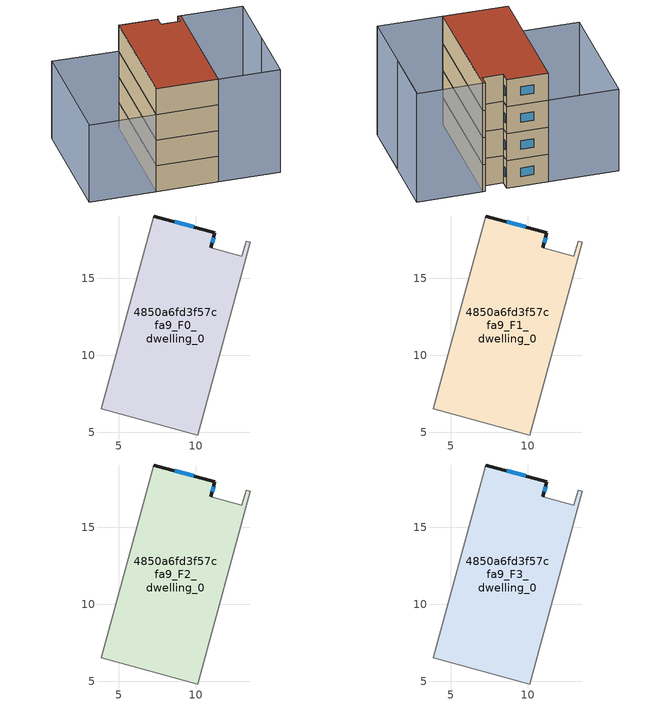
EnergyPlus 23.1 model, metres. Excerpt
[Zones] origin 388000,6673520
4850a6fd3f57cfa9_F0_dwelling_0
 floor ground (EU_floor_Construction): 13.26,17.39 13.54,17.31 10.13,4.83 3.86,6.54 7.27,19.03 11.24,17.94 10.97,16.96 12.99,16.41 z0
 wall outside (EU_wall_Construction): 10.97,16.96 11.24,17.94 7.27,19.03 z0:3
 wall adiabatic (EU_wall_Construction): 7.27,19.03 3.86,6.54 10.13,4.83 13.54,17.31 13.26,17.39 12.99,16.41 10.97,16.96 z0:3
 window (EU_Window_Construction): 9.88,18.31 8.63,18.66 / 11.07,17.3 11.15,17.61 z1.03:1.97
4850a6fd3f57cfa9_F1_dwelling_0
 floor to 4850a6fd3f57cfa9_F0_dwelling_0 (EU_floor_Construction): 13.26,17.39 13.54,17.31 10.13,4.83 3.86,6.54 7.27,19.03 11.24,17.94 10.97,16.96 12.99,16.41 z3
 wall outside (EU_wall_Construction): 10.97,16.96 11.24,17.94 7.27,19.03 z3:6
 wall adiabatic (EU_wall_Construction): 7.27,19.03 3.86,6.54 10.13,4.83 13.54,17.31 13.26,17.39 12.99,16.41 10.97,16.96 z3:6
 window (EU_Window_Construction): 9.88,18.31 8.63,18.66 / 11.07,17.3 11.15,17.61 z4.03:4.97
4850a6fd3f57cfa9_F2_dwelling_0
 floor to 4850a6fd3f57cfa9_F1_dwelling_0 (EU_floor_Construction): 13.26,17.39 13.54,17.31 10.13,4.83 3.86,6.54 7.27,19.03 11.24,17.94 10.97,16.96 12.99,16.41 z6
 wall outside (EU_wall_Construction): 10.97,16.96 11.24,17.94 7.27,19.03 z6:9
 wall adiabatic (EU_wall_Construction): 7.27,19.03 3.86,6.54 10.13,4.83 13.54,17.31 13.26,17.39 12.99,16.41 10.97,16.96 z6:9
 window (EU_Window_Construction): 9.88,18.31 8.63,18.66 / 11.07,17.3 11.15,17.61 z7.03:7.97
4850a6fd3f57cfa9_F3_dwelling_0
 floor to 4850a6fd3f57cfa9_F2_dwelling_0 (EU_floor_Construction): 13.26,17.39 13.54,17.31 10.13,4.83 3.86,6.54 7.27,19.03 11.24,17.94 10.97,16.96 12.99,16.41 z9
 wall outside (EU_wall_Construction): 10.97,16.96 11.24,17.94 7.27,19.03 z9:12
 wall adiabatic (EU_wall_Construction): 7.27,19.03 3.86,6.54 10.13,4.83 13.54,17.31 13.26,17.39 12.99,16.41 10.97,16.96 z9:12
 window (EU_Window_Construction): 9.88,18.31 8.63,18.66 / 11.07,17.3 11.15,17.61 z10.03:10.97
 roof outside (EU_roof_Construction): 10.13,4.83 13.54,17.31 13.26,17.39 12.99,16.41 10.97,16.96 11.24,17.94 7.27,19.03 3.86,6.54 z12
shading: 16.39,3.11 19.81,15.6 / 19.81,15.6 16.39,3.11 / 16.39,3.11 10.13,4.82 / 10.13,4.82 13.54,17.31 / 13.54,17.31 19.81,15.6 z0:12; 0.52,20.87 7.27,19.03 / 7.27,19.03 3.86,6.54 / 3.86,6.54 -2.89,8.38 / -2.89,8.38 0.52,20.87 z0:9
[Building]
EU S2 Campaign: North Axis=0; Terrain=City; Solar Distribution=FullExterior
[Site:Location]
Helsinki-Vantaa.AP: Latitude=60.317; Longitude=24.963; Time Zone=2; Elevation=54.6
[SizingPeriod:WeatherFileDays]
AnnualSizingPeriod: Begin Month=1; Begin Day of Month=1; End Month=12; End Day of Month=31; Day of Week for Start Day=Monday; Use Weather File Daylight Saving Period=No; Use Weather File Rain and Snow Indicators=No
[MATERIAL]
EU_InternalMass_Material: Roughness=MediumRough; Thickness=0.1; Conductivity=1; Density=1800; Specific Heat=900; Thermal Absorptance=0.9; Solar Absorptance=0.7; Visible Absorptance=0.7
[MATERIAL:NOMASS] Roughness=MediumRough; Thermal Absorptance=0.9; Solar Absorptance=0.7; Visible Absorptance=0.7
Name | Thermal Resistance
EU_wall_NoMass | 6.47353
EU_roof_NoMass | 12.2278
EU_floor_NoMass | 6.87813
[WINDOWMATERIAL:SIMPLEGLAZINGSYSTEM]
EU_Window_SimpleGlazing: UFactor=0.908678; Solar Heat Gain Coefficient=0.7; Visible Transmittance=0.7
[CONSTRUCTION]
EU_wall_Construction: EU_wall_NoMass
EU_roof_Construction: EU_roof_NoMass
EU_floor_Construction: EU_floor_NoMass
EU_Window_Construction: EU_Window_SimpleGlazing
EU_InternalMass_Construction: EU_InternalMass_Material
[ZONE] Type=1; Multiplier=1; Ceiling Height=autocalculate; Floor Area=autocalculate; Part of Total Floor Area=Yes
Name | Volume
4850a6fd3f57cfa9_F0_dwelling_0 | 246.011
4850a6fd3f57cfa9_F1_dwelling_0; 4850a6fd3f57cfa9_F2_dwelling_0; 4850a6fd3f57cfa9_F3_dwelling_0 | 246.012
[INTERNALMASS] Construction=EU_InternalMass_Construction; Surface Area=82.0033
Name | Zone or ZoneList
4850a6fd3f57cfa9_F0_dwelling_0_EU_InternalMass | 4850a6fd3f57cfa9_F0_dwelling_0
4850a6fd3f57cfa9_F1_dwelling_0_EU_InternalMass | 4850a6fd3f57cfa9_F1_dwelling_0
4850a6fd3f57cfa9_F2_dwelling_0_EU_InternalMass | 4850a6fd3f57cfa9_F2_dwelling_0
4850a6fd3f57cfa9_F3_dwelling_0_EU_InternalMass | 4850a6fd3f57cfa9_F3_dwelling_0
[OTHEREQUIPMENT] Fuel Type=Electricity; Design Level Calculation Method=Watts/Area; Power per Zone Floor Area=1; Fraction Latent=0; Fraction Radiant=0; Fraction Lost=0; Carbon Dioxide Generation Rate=0; EndUse Subcategory=EU_Step8_InternalGains
Name | Zone or ZoneList or Space or SpaceList | Schedule
EU_Step8_InternalGain_4850a6fd3f57cfa9_F0_dwelling_0_f000 | 4850a6fd3f57cfa9_F0_dwelling_0 | EU_Step8_GainSchedule_4850a6fd3f57cfa9_F0_dwelling_0_f000
EU_Step8_InternalGain_4850a6fd3f57cfa9_F1_dwelling_0_f000 | 4850a6fd3f57cfa9_F1_dwelling_0 | EU_Step8_GainSchedule_4850a6fd3f57cfa9_F1_dwelling_0_f000
EU_Step8_InternalGain_4850a6fd3f57cfa9_F2_dwelling_0_f000 | 4850a6fd3f57cfa9_F2_dwelling_0 | EU_Step8_GainSchedule_4850a6fd3f57cfa9_F2_dwelling_0_f000
EU_Step8_InternalGain_4850a6fd3f57cfa9_F3_dwelling_0_f000 | 4850a6fd3f57cfa9_F3_dwelling_0 | EU_Step8_GainSchedule_4850a6fd3f57cfa9_F3_dwelling_0_f000
[ZONEVENTILATION:DESIGNFLOWRATE] Schedule=EU_AlwaysOn; Design Flow Rate Calculation Method=AirChanges/Hour; Air Changes per Hour=0.545207; Ventilation Type=Natural; Fan Pressure Rise=0; Fan Total Efficiency=1; Constant Term Coefficient=1; Temperature Term Coefficient=0; Velocity Term Coefficient=0; Velocity Squared Term Coefficient=0; Minimum Indoor Temperature=-100; Maximum Indoor Temperature=100; Delta Temperature=-100; Minimum Outdoor Temperature=-100; Maximum Outdoor Temperature=100; Maximum Wind Speed=40
Name | Zone or ZoneList or Space or SpaceList
EU_ConstantAir_4850a6fd3f57cfa9_F0_dwelling_0 | 4850a6fd3f57cfa9_F0_dwelling_0
EU_ConstantAir_4850a6fd3f57cfa9_F1_dwelling_0 | 4850a6fd3f57cfa9_F1_dwelling_0
EU_ConstantAir_4850a6fd3f57cfa9_F2_dwelling_0 | 4850a6fd3f57cfa9_F2_dwelling_0
EU_ConstantAir_4850a6fd3f57cfa9_F3_dwelling_0 | 4850a6fd3f57cfa9_F3_dwelling_0
[HVACTEMPLATE:THERMOSTAT] Constant Heating Setpoint=20; Constant Cooling Setpoint=50
EU_HeatOnly_4850a6fd3f57cfa9_F0_dwelling_0; EU_HeatOnly_4850a6fd3f57cfa9_F1_dwelling_0; EU_HeatOnly_4850a6fd3f57cfa9_F2_dwelling_0; EU_HeatOnly_4850a6fd3f57cfa9_F3_dwelling_0
[HVACTEMPLATE:ZONE:IDEALLOADSAIRSYSTEM] System Availability Schedule=EU_AlwaysOn; Maximum Heating Supply Air Temperature=50; Minimum Cooling Supply Air Temperature=13; Maximum Heating Supply Air Humidity Ratio=0.0156; Minimum Cooling Supply Air Humidity Ratio=0.0077; Heating Limit=NoLimit; Cooling Limit=NoLimit; Heating Availability Schedule=EU_AlwaysOn; Cooling Availability Schedule=EU_CoolingOff; Dehumidification Control Type=ConstantSensibleHeatRatio; Cooling Sensible Heat Ratio=0.7; Dehumidification Setpoint=60; Humidification Control Type=None; Humidification Setpoint=30; Outdoor Air Method=None; Outdoor Air Flow Rate per Person=0.00944; Outdoor Air Flow Rate per Zone Floor Area=0; Outdoor Air Flow Rate per Zone=0; Demand Controlled Ventilation Type=None; Outdoor Air Economizer Type=NoEconomizer; Heat Recovery Type=None; Sensible Heat Recovery Effectiveness=0.7; Latent Heat Recovery Effectiveness=0.65
Name | Template Thermostat
4850a6fd3f57cfa9_F0_dwelling_0 | EU_HeatOnly_4850a6fd3f57cfa9_F0_dwelling_0
4850a6fd3f57cfa9_F1_dwelling_0 | EU_HeatOnly_4850a6fd3f57cfa9_F1_dwelling_0
4850a6fd3f57cfa9_F2_dwelling_0 | EU_HeatOnly_4850a6fd3f57cfa9_F2_dwelling_0
4850a6fd3f57cfa9_F3_dwelling_0 | EU_HeatOnly_4850a6fd3f57cfa9_F3_dwelling_0
[SIZING:ZONE] Zone Cooling Design Supply Air Temperature Input Method=SupplyAirTemperature; Zone Cooling Design Supply Air Temperature=13; Zone Heating Design Supply Air Temperature Input Method=SupplyAirTemperature; Zone Heating Design Supply Air Temperature=50; Zone Cooling Design Supply Air Humidity Ratio=0.008; Zone Heating Design Supply Air Humidity Ratio=0.008; Cooling Design Air Flow Method=DesignDay; Cooling Design Air Flow Rate=0; Cooling Minimum Air Flow per Zone Floor Area=0.000762; Cooling Minimum Air Flow=0; Cooling Minimum Air Flow Fraction=0.2; Heating Design Air Flow Method=DesignDay; Heating Design Air Flow Rate=0; Heating Maximum Air Flow per Zone Floor Area=0.002032; Heating Maximum Air Flow=0.141576; Heating Maximum Air Flow Fraction=0.3; Account for Dedicated Outdoor Air System=No; Dedicated Outdoor Air System Control Strategy=NeutralSupplyAir; Dedicated Outdoor Air Low Setpoint Temperature for Design=autosize; Dedicated Outdoor Air High Setpoint Temperature for Design=autosize; Zone Load Sizing Method=Sensible Load Only No Latent Load; Zone Latent Cooling Design Supply Air Humidity Ratio Input Method=HumidityRatioDifference; Zone Cooling Design Supply Air Humidity Ratio Difference=0.005; Zone Latent Heating Design Supply Air Humidity Ratio Input Method=HumidityRatioDifference; Zone Humidification Design Supply Air Humidity Ratio Difference=0.005
4850a6fd3f57cfa9_F0_dwelling_0; 4850a6fd3f57cfa9_F1_dwelling_0; 4850a6fd3f57cfa9_F2_dwelling_0; 4850a6fd3f57cfa9_F3_dwelling_0
[SCHEDULE:CONSTANT]
Name | Hourly Value
EU_AlwaysOn | 1
EU_CoolingOff | 0
[SCHEDULE:FILE] Column Number=1; Rows to Skip at Top=0; Number of Hours of Data=8760; Column Separator=Comma; Interpolate to Timestep=No; Minutes per Item=60; Adjust Schedule for Daylight Savings=Yes
Name | File
EU_Step8_GainSchedule_4850a6fd3f57cfa9_F0_dwelling_0_f000 | ../../schedules/4850a6fd3f57cfa9/4850a6fd3f57cfa9_F0_dwelling_0_f000_gain.csv
EU_Step8_GainSchedule_4850a6fd3f57cfa9_F1_dwelling_0_f000 | ../../schedules/4850a6fd3f57cfa9/4850a6fd3f57cfa9_F1_dwelling_0_f000_gain.csv
EU_Step8_GainSchedule_4850a6fd3f57cfa9_F2_dwelling_0_f000 | ../../schedules/4850a6fd3f57cfa9/4850a6fd3f57cfa9_F2_dwelling_0_f000_gain.csv
EU_Step8_GainSchedule_4850a6fd3f57cfa9_F3_dwelling_0_f000 | ../../schedules/4850a6fd3f57cfa9/4850a6fd3f57cfa9_F3_dwelling_0_f000_gain.csv
